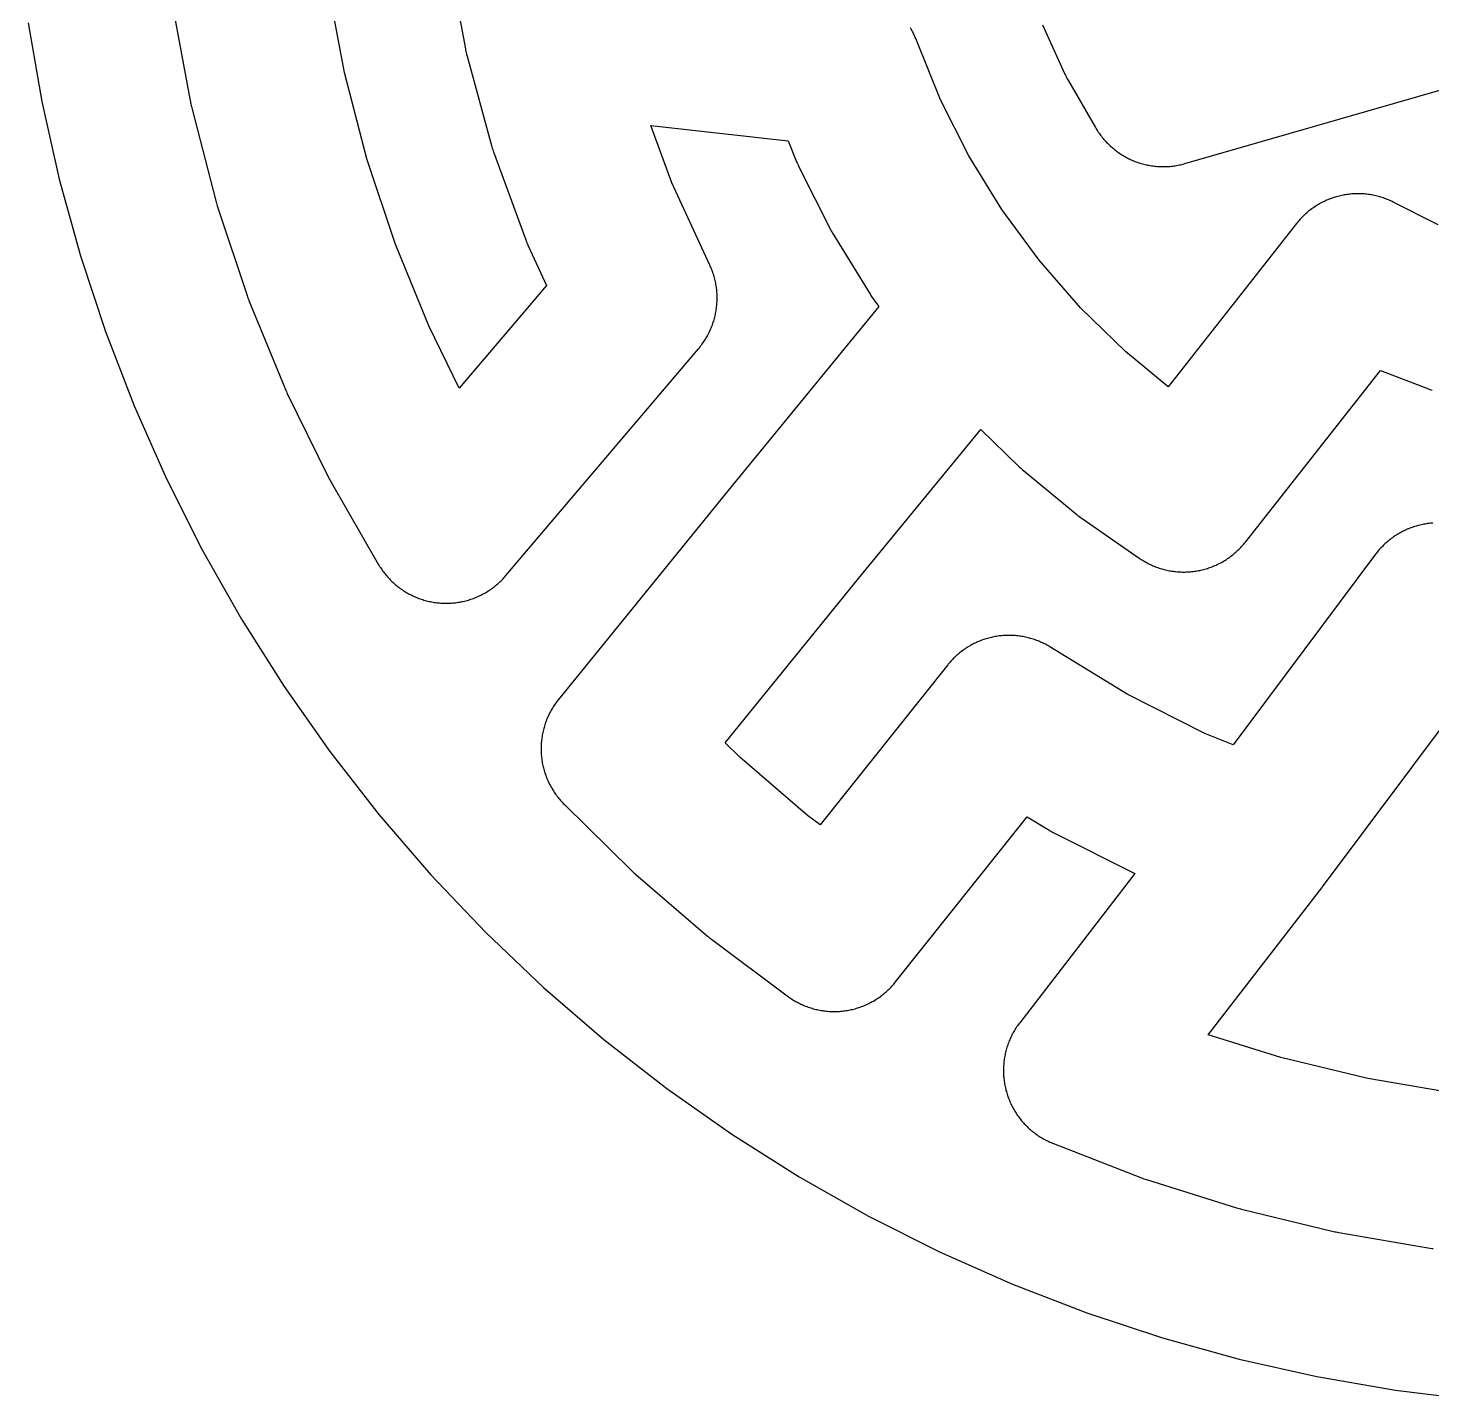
# Model space of a CAD drawing. Header units: millimetres. Extents: x -145 to 145, y -145 to 145.
# Drawn here: x -143.4 to -18, y -144.3 to -21.7 of the extents above; entities that cross this region are included whole.
import ezdxf

# ---------------------------------------------------------------- set-up
doc = ezdxf.new("R2010")
doc.units = ezdxf.units.MM
doc.layers.add('BOUNDARY', color=3, linetype='CONTINUOUS')
doc.layers.add('CORRIDORS', color=1, linetype='CONTINUOUS')

msp = doc.modelspace()

# ---------------------------------------------------------------- linework, layer by layer
at = {"layer": 'BOUNDARY'}
msp.add_lwpolyline([(-143.431, -21.276), (-142.214, -28.288), (-140.655, -35.232), (-138.756, -42.091), (-136.524, -48.849), (-133.963, -55.489), (-131.078, -61.995), (-127.879, -68.353), (-124.371, -74.545), (-120.563, -80.558), (-116.465, -86.376), (-112.087, -91.987), (-107.438, -97.376), (-102.53, -102.53), (-97.376, -107.438), (-91.987, -112.087), (-86.376, -116.465), (-80.558, -120.563), (-74.545, -124.371), (-68.353, -127.879), (-61.995, -131.078), (-55.489, -133.963), (-48.849, -136.524), (-42.091, -138.756), (-35.232, -140.655), (-28.288, -142.214), (-21.276, -143.431), (-14.212, -144.302)], dxfattribs=at)
at = {"layer": 'CORRIDORS'}
for points in [[(-105.889, -15.352), (-104.363, -23.586), (-104.34, -23.702), (-104.316, -23.817), (-104.289, -23.933), (-104.261, -24.048), (-104.231, -24.162), (-104.209, -24.239), (-102.023, -32.234), (-101.991, -32.348), (-101.957, -32.462), (-101.921, -32.574), (-101.883, -32.686), (-101.845, -32.792), (-98.969, -40.657), (-98.928, -40.768), (-98.884, -40.878), (-98.839, -40.987), (-98.792, -41.096), (-98.745, -41.199), (-97.105, -44.733), (-104.903, -53.918), (-107.636, -48.346), (-110.648, -40.987), (-113.169, -33.404), (-115.165, -25.699), (-116.681, -17.637)], [(-130.439, -20.223), (-128.879, -28.52), (-128.857, -28.637), (-128.832, -28.752), (-128.805, -28.868), (-128.776, -28.982), (-126.659, -37.154), (-126.629, -37.269), (-126.596, -37.382), (-126.562, -37.496), (-126.526, -37.607), (-123.863, -45.618), (-123.824, -45.73), (-123.784, -45.841), (-123.742, -45.952), (-123.698, -46.062), (-120.499, -53.877), (-120.454, -53.986), (-120.406, -54.094), (-120.357, -54.202), (-120.306, -54.308), (-116.587, -61.89), (-116.534, -61.995), (-116.479, -62.1), (-116.422, -62.204), (-116.364, -62.307), (-112.142, -69.62), (-112.082, -69.722), (-112.02, -69.823), (-111.957, -69.923), (-111.892, -70.021), (-111.825, -70.119), (-111.757, -70.216), (-111.687, -70.311), (-111.615, -70.405), (-111.542, -70.498), (-111.467, -70.59), (-111.391, -70.68), (-111.313, -70.769), (-111.234, -70.857), (-111.153, -70.944), (-111.071, -71.029), (-110.987, -71.112), (-110.902, -71.195), (-110.815, -71.275), (-110.727, -71.355), (-110.638, -71.432), (-110.548, -71.509), (-110.456, -71.583), (-110.363, -71.657), (-110.269, -71.728), (-110.174, -71.798), (-110.077, -71.867), (-109.979, -71.933), (-109.881, -71.998), (-109.781, -72.062), (-109.68, -72.124), (-109.578, -72.184), (-109.475, -72.242), (-109.371, -72.298), (-109.266, -72.353), (-109.16, -72.406), (-109.053, -72.457), (-108.946, -72.506), (-108.837, -72.554), (-108.728, -72.6), (-108.618, -72.644), (-108.508, -72.686), (-108.396, -72.726), (-108.284, -72.764), (-108.172, -72.8), (-108.059, -72.835), (-107.945, -72.867), (-107.831, -72.898), (-107.716, -72.926), (-107.601, -72.953), (-107.485, -72.978), (-107.369, -73), (-107.252, -73.021), (-107.135, -73.04), (-107.018, -73.057), (-106.901, -73.072), (-106.783, -73.085), (-106.665, -73.095), (-106.547, -73.104), (-106.429, -73.111), (-106.311, -73.116), (-106.193, -73.119), (-106.075, -73.12), (-105.956, -73.119), (-105.838, -73.116), (-105.72, -73.111), (-105.602, -73.104), (-105.484, -73.095), (-105.366, -73.083), (-105.248, -73.07), (-105.131, -73.055), (-105.014, -73.038), (-104.897, -73.019), (-104.781, -72.998), (-104.665, -72.975), (-104.549, -72.95), (-104.434, -72.924), (-104.319, -72.895), (-104.205, -72.864), (-104.091, -72.831), (-103.978, -72.797), (-103.865, -72.76), (-103.753, -72.722), (-103.642, -72.682), (-103.531, -72.64), (-103.422, -72.596), (-103.313, -72.55), (-103.204, -72.502), (-103.097, -72.452), (-102.99, -72.401), (-102.884, -72.348), (-102.78, -72.293), (-102.676, -72.236), (-102.573, -72.178), (-102.471, -72.118), (-102.37, -72.056), (-102.27, -71.992), (-102.172, -71.927), (-102.074, -71.86), (-101.978, -71.792), (-101.882, -71.722), (-101.788, -71.65), (-101.695, -71.577), (-101.604, -71.502), (-101.513, -71.425), (-101.424, -71.347), (-101.337, -71.268), (-101.25, -71.187), (-101.165, -71.105), (-101.082, -71.021), (-101, -70.936), (-100.919, -70.849), (-100.84, -70.761), (-100.744, -70.651), (-83.534, -50.381), (-83.458, -50.29), (-83.384, -50.198), (-83.311, -50.104), (-83.24, -50.01), (-83.17, -49.914), (-83.103, -49.817), (-83.036, -49.719), (-82.972, -49.62), (-82.909, -49.52), (-82.848, -49.418), (-82.788, -49.316), (-82.731, -49.213), (-82.675, -49.108), (-82.62, -49.003), (-82.568, -48.897), (-82.517, -48.79), (-82.469, -48.682), (-82.422, -48.574), (-82.377, -48.464), (-82.333, -48.354), (-82.292, -48.244), (-82.252, -48.132), (-82.215, -48.02), (-82.179, -47.907), (-82.145, -47.794), (-82.113, -47.68), (-82.083, -47.565), (-82.055, -47.45), (-82.029, -47.335), (-82.005, -47.219), (-81.983, -47.103), (-81.963, -46.986), (-81.945, -46.869), (-81.928, -46.752), (-81.914, -46.635), (-81.902, -46.517), (-81.892, -46.399), (-81.883, -46.281), (-81.877, -46.163), (-81.873, -46.045), (-81.87, -45.926), (-81.87, -45.808), (-81.872, -45.69), (-81.876, -45.571), (-81.881, -45.453), (-81.889, -45.335), (-81.899, -45.217), (-81.91, -45.1), (-81.924, -44.982), (-81.94, -44.865), (-81.957, -44.748), (-81.977, -44.631), (-81.999, -44.515), (-82.022, -44.399), (-82.048, -44.283), (-82.075, -44.168), (-82.104, -44.054), (-82.136, -43.939), (-82.169, -43.826), (-82.204, -43.713), (-82.241, -43.601), (-82.28, -43.489), (-82.321, -43.378), (-82.364, -43.267), (-82.408, -43.158), (-82.455, -43.049), (-82.52, -42.904), (-85.923, -35.569), (-87.803, -30.43), (-75.528, -31.796), (-74.765, -33.676), (-74.72, -33.785), (-74.672, -33.893), (-74.623, -34.001), (-74.572, -34.108), (-74.526, -34.201), (-71.73, -39.732), (-71.676, -39.837), (-71.62, -39.941), (-71.562, -40.045), (-71.503, -40.147), (-71.448, -40.238), (-68.204, -45.519), (-68.141, -45.619), (-68.076, -45.718), (-68.01, -45.817), (-67.942, -45.913), (-67.881, -45.999), (-67.428, -46.616), (-80.094, -62.073), (-80.115, -62.098), (-96.035, -81.708), (-96.181, -81.894), (-96.251, -81.989), (-96.32, -82.085), (-96.388, -82.183), (-96.453, -82.281), (-96.517, -82.38), (-96.58, -82.481), (-96.64, -82.583), (-96.699, -82.685), (-96.757, -82.789), (-96.812, -82.893), (-96.866, -82.999), (-96.917, -83.105), (-96.968, -83.212), (-97.016, -83.32), (-97.062, -83.429), (-97.107, -83.539), (-97.149, -83.649), (-97.19, -83.76), (-97.229, -83.872), (-97.266, -83.984), (-97.301, -84.097), (-97.335, -84.211), (-97.366, -84.325), (-97.395, -84.44), (-97.423, -84.555), (-97.448, -84.67), (-97.472, -84.786), (-97.493, -84.902), (-97.513, -85.019), (-97.531, -85.136), (-97.546, -85.253), (-97.56, -85.371), (-97.571, -85.489), (-97.581, -85.607), (-97.589, -85.725), (-97.595, -85.843), (-97.598, -85.961), (-97.6, -86.079), (-97.6, -86.198), (-97.597, -86.316), (-97.593, -86.434), (-97.587, -86.552), (-97.578, -86.671), (-97.568, -86.788), (-97.556, -86.906), (-97.541, -87.024), (-97.525, -87.141), (-97.507, -87.258), (-97.487, -87.374), (-97.465, -87.49), (-97.44, -87.606), (-97.414, -87.722), (-97.386, -87.837), (-97.356, -87.951), (-97.324, -88.065), (-97.291, -88.178), (-97.255, -88.291), (-97.217, -88.403), (-97.178, -88.515), (-97.136, -88.626), (-97.093, -88.736), (-97.048, -88.845), (-97.001, -88.954), (-96.952, -89.062), (-96.901, -89.169), (-96.849, -89.275), (-96.795, -89.38), (-96.739, -89.484), (-96.681, -89.587), (-96.621, -89.69), (-96.56, -89.791), (-96.497, -89.891), (-96.433, -89.99), (-96.367, -90.088), (-96.299, -90.185), (-96.229, -90.281), (-96.158, -90.375), (-96.085, -90.469), (-96.011, -90.561), (-95.935, -90.652), (-95.858, -90.741), (-95.779, -90.829), (-95.699, -90.916), (-95.617, -91.002), (-95.509, -91.11), (-89.489, -97.032), (-89.404, -97.114), (-89.317, -97.195), (-89.23, -97.275), (-89.14, -97.353), (-82.733, -102.854), (-82.643, -102.93), (-82.551, -103.005), (-82.458, -103.078), (-82.365, -103.149), (-75.602, -108.206), (-75.507, -108.276), (-75.41, -108.345), (-75.312, -108.411), (-75.214, -108.476), (-75.114, -108.54), (-75.013, -108.602), (-74.911, -108.662), (-74.808, -108.72), (-74.704, -108.777), (-74.599, -108.831), (-74.493, -108.884), (-74.387, -108.936), (-74.279, -108.985), (-74.171, -109.033), (-74.062, -109.078), (-73.952, -109.122), (-73.841, -109.164), (-73.73, -109.204), (-73.618, -109.243), (-73.505, -109.279), (-73.392, -109.314), (-73.278, -109.346), (-73.164, -109.377), (-73.049, -109.405), (-72.934, -109.432), (-72.818, -109.457), (-72.702, -109.48), (-72.586, -109.501), (-72.469, -109.519), (-72.352, -109.536), (-72.234, -109.551), (-72.117, -109.564), (-71.999, -109.575), (-71.881, -109.584), (-71.763, -109.591), (-71.645, -109.596), (-71.526, -109.599), (-71.408, -109.6), (-71.29, -109.599), (-71.172, -109.596), (-71.053, -109.591), (-70.935, -109.584), (-70.817, -109.575), (-70.699, -109.564), (-70.582, -109.551), (-70.464, -109.536), (-70.347, -109.519), (-70.231, -109.5), (-70.114, -109.479), (-69.998, -109.456), (-69.882, -109.431), (-69.767, -109.404), (-69.652, -109.376), (-69.538, -109.345), (-69.424, -109.312), (-69.311, -109.278), (-69.199, -109.242), (-69.087, -109.203), (-68.975, -109.163), (-68.865, -109.121), (-68.755, -109.077), (-68.646, -109.031), (-68.538, -108.983), (-68.43, -108.934), (-68.323, -108.883), (-68.218, -108.83), (-68.113, -108.775), (-68.009, -108.718), (-67.906, -108.66), (-67.804, -108.6), (-67.703, -108.538), (-67.603, -108.474), (-67.505, -108.409), (-67.407, -108.342), (-67.31, -108.274), (-67.215, -108.204), (-67.121, -108.132), (-67.028, -108.059), (-66.936, -107.984), (-66.846, -107.908), (-66.757, -107.83), (-66.669, -107.75), (-66.583, -107.669), (-66.498, -107.587), (-66.414, -107.503), (-66.332, -107.418), (-66.251, -107.332), (-66.172, -107.244), (-66.095, -107.155), (-66.018, -107.064), (-65.935, -106.961), (-54.172, -92.194), (-52.309, -93.336), (-52.208, -93.397), (-52.105, -93.456), (-52.002, -93.513), (-51.898, -93.569), (-51.798, -93.62), (-44.557, -97.266), (-54.834, -110.596), (-54.905, -110.69), (-54.975, -110.786), (-55.043, -110.882), (-55.11, -110.98), (-55.175, -111.079), (-55.238, -111.179), (-55.299, -111.28), (-55.359, -111.382), (-55.417, -111.485), (-55.474, -111.589), (-55.528, -111.694), (-55.581, -111.8), (-55.632, -111.907), (-55.681, -112.015), (-55.729, -112.123), (-55.774, -112.232), (-55.818, -112.342), (-55.859, -112.453), (-55.899, -112.564), (-55.937, -112.676), (-55.974, -112.789), (-56.008, -112.902), (-56.04, -113.016), (-56.07, -113.131), (-56.099, -113.245), (-56.125, -113.361), (-56.15, -113.476), (-56.172, -113.593), (-56.193, -113.709), (-56.212, -113.826), (-56.228, -113.943), (-56.243, -114.061), (-56.256, -114.178), (-56.266, -114.296), (-56.275, -114.414), (-56.282, -114.532), (-56.287, -114.65), (-56.289, -114.769), (-56.29, -114.887), (-56.289, -115.005), (-56.285, -115.124), (-56.28, -115.242), (-56.273, -115.36), (-56.264, -115.478), (-56.252, -115.596), (-56.239, -115.713), (-56.224, -115.831), (-56.207, -115.948), (-56.187, -116.064), (-56.166, -116.181), (-56.143, -116.297), (-56.118, -116.412), (-56.091, -116.528), (-56.062, -116.642), (-56.031, -116.757), (-55.998, -116.87), (-55.963, -116.983), (-55.927, -117.096), (-55.888, -117.208), (-55.848, -117.319), (-55.805, -117.429), (-55.761, -117.539), (-55.715, -117.648), (-55.667, -117.756), (-55.618, -117.864), (-55.566, -117.97), (-55.513, -118.076), (-55.458, -118.181), (-55.401, -118.284), (-55.342, -118.387), (-55.282, -118.489), (-55.22, -118.59), (-55.156, -118.689), (-55.091, -118.788), (-55.024, -118.885), (-54.955, -118.982), (-54.885, -119.077), (-54.813, -119.171), (-54.739, -119.264), (-54.664, -119.355), (-54.588, -119.445), (-54.51, -119.534), (-54.43, -119.622), (-54.349, -119.708), (-54.267, -119.793), (-54.183, -119.876), (-54.097, -119.958), (-54.011, -120.039), (-53.923, -120.118), (-53.833, -120.195), (-53.743, -120.271), (-53.651, -120.346), (-53.557, -120.419), (-53.463, -120.49), (-53.367, -120.56), (-53.271, -120.628), (-53.173, -120.694), (-53.074, -120.759), (-52.974, -120.822), (-52.873, -120.884), (-52.77, -120.943), (-52.667, -121.001), (-52.563, -121.058), (-52.458, -121.112), (-52.352, -121.165), (-52.245, -121.216), (-52.138, -121.265), (-52.029, -121.312), (-51.92, -121.357), (-51.831, -121.392), (-43.964, -124.457), (-43.854, -124.499), (-43.742, -124.54), (-43.63, -124.578), (-43.518, -124.614), (-35.463, -127.141), (-35.35, -127.176), (-35.236, -127.208), (-35.122, -127.239), (-35.008, -127.267), (-26.8, -129.245), (-26.685, -129.272), (-26.569, -129.297), (-26.453, -129.32), (-26.337, -129.34), (-18.014, -130.76), (-17.897, -130.779)], [(-17.451, -39.296), (-21.463, -37.277), (-21.569, -37.225), (-21.676, -37.174), (-21.784, -37.126), (-21.893, -37.079), (-22.002, -37.034), (-22.113, -36.991), (-22.223, -36.949), (-22.335, -36.91), (-22.447, -36.873), (-22.56, -36.837), (-22.673, -36.803), (-22.787, -36.771), (-22.902, -36.742), (-23.017, -36.714), (-23.132, -36.688), (-23.248, -36.664), (-23.364, -36.642), (-23.481, -36.622), (-23.598, -36.604), (-23.715, -36.587), (-23.833, -36.573), (-23.95, -36.561), (-24.068, -36.551), (-24.186, -36.543), (-24.304, -36.537), (-24.423, -36.533), (-24.541, -36.53), (-24.659, -36.53), (-24.778, -36.532), (-24.896, -36.536), (-25.014, -36.542), (-25.132, -36.55), (-25.25, -36.559), (-25.368, -36.571), (-25.485, -36.585), (-25.603, -36.601), (-25.72, -36.618), (-25.836, -36.638), (-25.953, -36.66), (-26.068, -36.684), (-26.184, -36.709), (-26.299, -36.737), (-26.414, -36.766), (-26.528, -36.798), (-26.641, -36.831), (-26.754, -36.866), (-26.866, -36.904), (-26.978, -36.943), (-27.089, -36.984), (-27.199, -37.027), (-27.309, -37.071), (-27.418, -37.118), (-27.526, -37.166), (-27.633, -37.216), (-27.739, -37.268), (-27.845, -37.322), (-27.949, -37.378), (-28.053, -37.435), (-28.155, -37.494), (-28.257, -37.555), (-28.357, -37.617), (-28.555, -37.747), (-28.652, -37.815), (-28.748, -37.884), (-28.843, -37.955), (-28.936, -38.027), (-29.029, -38.101), (-29.12, -38.176), (-29.21, -38.253), (-29.298, -38.332), (-29.385, -38.412), (-29.471, -38.493), (-29.556, -38.576), (-29.639, -38.661), (-29.72, -38.746), (-29.8, -38.833), (-29.879, -38.922), (-29.956, -39.011), (-30.032, -39.102), (-30.112, -39.203), (-41.571, -53.775), (-45.388, -50.63), (-49.404, -46.719), (-53.098, -42.474), (-56.425, -37.945), (-59.37, -33.151), (-61.9, -28.146), (-64.124, -22.667), (-64.169, -22.558), (-64.217, -22.45), (-64.266, -22.342), (-64.317, -22.235), (-64.369, -22.129), (-64.424, -22.024), (-64.48, -21.92), (-64.538, -21.817), (-64.598, -21.715)], [(-52.805, -21.439), (-50.799, -25.835), (-50.749, -25.942), (-50.697, -26.049), (-50.644, -26.154), (-50.588, -26.259), (-50.531, -26.362), (-50.489, -26.437), (-48.068, -30.618), (-48.008, -30.72), (-47.946, -30.82), (-47.882, -30.92), (-47.817, -31.019), (-47.75, -31.117), (-47.681, -31.213), (-47.611, -31.308), (-47.54, -31.402), (-47.466, -31.495), (-47.391, -31.587), (-47.315, -31.677), (-47.237, -31.766), (-47.157, -31.854), (-47.077, -31.94), (-46.994, -32.025), (-46.91, -32.109), (-46.825, -32.191), (-46.739, -32.271), (-46.651, -32.351), (-46.561, -32.428), (-46.471, -32.504), (-46.379, -32.579), (-46.286, -32.652), (-46.192, -32.724), (-46.096, -32.794), (-46, -32.862), (-45.902, -32.928), (-45.803, -32.993), (-45.703, -33.057), (-45.602, -33.118), (-45.5, -33.178), (-45.397, -33.236), (-45.293, -33.293), (-45.188, -33.347), (-45.082, -33.4), (-44.975, -33.451), (-44.868, -33.5), (-44.759, -33.548), (-44.65, -33.593), (-44.54, -33.637), (-44.429, -33.679), (-44.318, -33.719), (-44.206, -33.757), (-44.093, -33.793), (-43.98, -33.827), (-43.866, -33.859), (-43.752, -33.89), (-43.637, -33.918), (-43.522, -33.945), (-43.406, -33.969), (-43.29, -33.992), (-43.173, -34.013), (-43.056, -34.031), (-42.939, -34.048), (-42.822, -34.063), (-42.704, -34.075), (-42.586, -34.086), (-42.468, -34.095), (-42.35, -34.102), (-42.232, -34.106), (-42.114, -34.109), (-41.996, -34.11), (-41.877, -34.109), (-41.759, -34.105), (-41.641, -34.1), (-41.523, -34.093), (-41.405, -34.084), (-41.287, -34.073), (-41.169, -34.059), (-41.052, -34.044), (-40.935, -34.027), (-40.818, -34.008), (-40.702, -33.987), (-40.586, -33.964), (-40.47, -33.939), (-40.355, -33.912), (-40.24, -33.883), (-40.072, -33.836), (-16.888, -27.157)], [(-17.919, -65.956), (-18.037, -65.966), (-18.155, -65.977), (-18.273, -65.99), (-18.39, -66.005), (-18.507, -66.022), (-18.624, -66.041), (-18.74, -66.062), (-18.856, -66.085), (-18.972, -66.11), (-19.087, -66.137), (-19.202, -66.165), (-19.316, -66.196), (-19.43, -66.229), (-19.543, -66.263), (-19.656, -66.3), (-19.768, -66.338), (-19.879, -66.379), (-19.989, -66.421), (-20.099, -66.465), (-20.208, -66.511), (-20.317, -66.558), (-20.424, -66.608), (-20.531, -66.659), (-20.636, -66.712), (-20.741, -66.767), (-20.845, -66.824), (-20.948, -66.882), (-21.05, -66.943), (-21.151, -67.004), (-21.25, -67.068), (-21.349, -67.133), (-21.447, -67.2), (-21.543, -67.269), (-21.639, -67.339), (-21.733, -67.411), (-21.825, -67.484), (-21.917, -67.559), (-22.007, -67.635), (-22.096, -67.713), (-22.184, -67.793), (-22.27, -67.874), (-22.355, -67.956), (-22.439, -68.04), (-22.521, -68.125), (-22.602, -68.212), (-22.681, -68.299), (-22.835, -68.479), (-22.909, -68.571), (-22.982, -68.664), (-23.044, -68.745), (-35.779, -85.757), (-38.287, -84.749), (-45.232, -81.252), (-52.131, -77.022), (-52.232, -76.961), (-52.335, -76.902), (-52.438, -76.845), (-52.542, -76.789), (-52.648, -76.735), (-52.754, -76.683), (-52.861, -76.632), (-52.969, -76.584), (-53.078, -76.537), (-53.187, -76.492), (-53.297, -76.449), (-53.408, -76.408), (-53.52, -76.368), (-53.632, -76.331), (-53.745, -76.295), (-53.858, -76.262), (-53.972, -76.23), (-54.087, -76.2), (-54.202, -76.173), (-54.317, -76.147), (-54.433, -76.123), (-54.549, -76.101), (-54.666, -76.081), (-54.783, -76.063), (-54.9, -76.047), (-55.018, -76.033), (-55.135, -76.021), (-55.253, -76.011), (-55.371, -76.003), (-55.489, -75.996), (-55.608, -75.992), (-55.726, -75.99), (-55.844, -75.99), (-55.963, -75.992), (-56.081, -75.996), (-56.199, -76.002), (-56.317, -76.01), (-56.435, -76.02), (-56.553, -76.032), (-56.67, -76.046), (-56.787, -76.061), (-56.904, -76.079), (-57.021, -76.099), (-57.137, -76.121), (-57.253, -76.145), (-57.369, -76.17), (-57.484, -76.198), (-57.598, -76.228), (-57.712, -76.259), (-57.826, -76.293), (-57.939, -76.328), (-58.051, -76.365), (-58.163, -76.404), (-58.274, -76.445), (-58.384, -76.488), (-58.494, -76.533), (-58.602, -76.58), (-58.71, -76.628), (-58.817, -76.678), (-58.924, -76.731), (-59.029, -76.784), (-59.133, -76.84), (-59.237, -76.897), (-59.441, -77.017), (-59.541, -77.08), (-59.641, -77.144), (-59.739, -77.21), (-59.836, -77.278), (-59.932, -77.347), (-60.027, -77.418), (-60.12, -77.49), (-60.213, -77.564), (-60.304, -77.64), (-60.394, -77.717), (-60.482, -77.795), (-60.569, -77.875), (-60.655, -77.957), (-60.739, -78.04), (-60.822, -78.124), (-60.904, -78.21), (-60.984, -78.297), (-61.062, -78.385), (-61.139, -78.475), (-61.215, -78.566), (-61.265, -78.629), (-72.655, -92.928), (-73.792, -92.078), (-79.842, -86.884), (-81.155, -85.592), (-69.245, -70.922), (-58.315, -57.582), (-54.941, -60.867), (-54.856, -60.949), (-54.769, -61.03), (-54.681, -61.108), (-54.591, -61.186), (-54.51, -61.254), (-49.726, -65.197), (-49.634, -65.271), (-49.541, -65.344), (-49.447, -65.415), (-49.351, -65.485), (-49.265, -65.546), (-44.171, -69.081), (-44.073, -69.148), (-43.974, -69.213), (-43.874, -69.276), (-43.773, -69.337), (-43.671, -69.397), (-43.568, -69.455), (-43.464, -69.512), (-43.359, -69.566), (-43.253, -69.619), (-43.147, -69.67), (-43.039, -69.72), (-42.931, -69.767), (-42.821, -69.813), (-42.711, -69.856), (-42.601, -69.898), (-42.489, -69.938), (-42.377, -69.976), (-42.265, -70.012), (-42.151, -70.047), (-42.038, -70.079), (-41.923, -70.109), (-41.808, -70.138), (-41.693, -70.164), (-41.577, -70.189), (-41.461, -70.212), (-41.345, -70.232), (-41.228, -70.251), (-41.111, -70.268), (-40.993, -70.283), (-40.876, -70.295), (-40.758, -70.306), (-40.64, -70.315), (-40.522, -70.322), (-40.404, -70.326), (-40.285, -70.329), (-40.167, -70.33), (-40.049, -70.329), (-39.93, -70.326), (-39.812, -70.32), (-39.694, -70.313), (-39.576, -70.304), (-39.458, -70.293), (-39.341, -70.28), (-39.223, -70.264), (-39.106, -70.247), (-38.99, -70.228), (-38.873, -70.207), (-38.757, -70.184), (-38.641, -70.159), (-38.526, -70.132), (-38.412, -70.103), (-38.297, -70.072), (-38.184, -70.039), (-38.071, -70.005), (-37.958, -69.968), (-37.846, -69.929), (-37.735, -69.889), (-37.624, -69.847), (-37.515, -69.803), (-37.406, -69.757), (-37.297, -69.709), (-37.19, -69.659), (-37.083, -69.608), (-36.978, -69.555), (-36.873, -69.5), (-36.769, -69.443), (-36.666, -69.384), (-36.565, -69.324), (-36.464, -69.262), (-36.364, -69.198), (-36.265, -69.133), (-36.168, -69.066), (-36.071, -68.997), (-35.976, -68.927), (-35.882, -68.855), (-35.789, -68.782), (-35.698, -68.707), (-35.608, -68.63), (-35.519, -68.552), (-35.431, -68.473), (-35.345, -68.392), (-35.26, -68.309), (-35.177, -68.225), (-35.095, -68.14), (-35.014, -68.054), (-34.935, -67.966), (-34.857, -67.876), (-34.781, -67.786), (-34.678, -67.657), (-22.611, -52.312), (-18.316, -53.975), (-18.205, -54.016), (-18.094, -54.056), (-17.982, -54.094)], [(-15.897, -116.92), (-23.747, -115.58), (-31.498, -113.712), (-37.988, -111.676), (-27.856, -98.534), (-27.844, -98.518), (-27.796, -98.455), (-11.836, -77.135)]]:
    msp.add_lwpolyline(points, dxfattribs=at)

doc.saveas('drawing.dxf')
